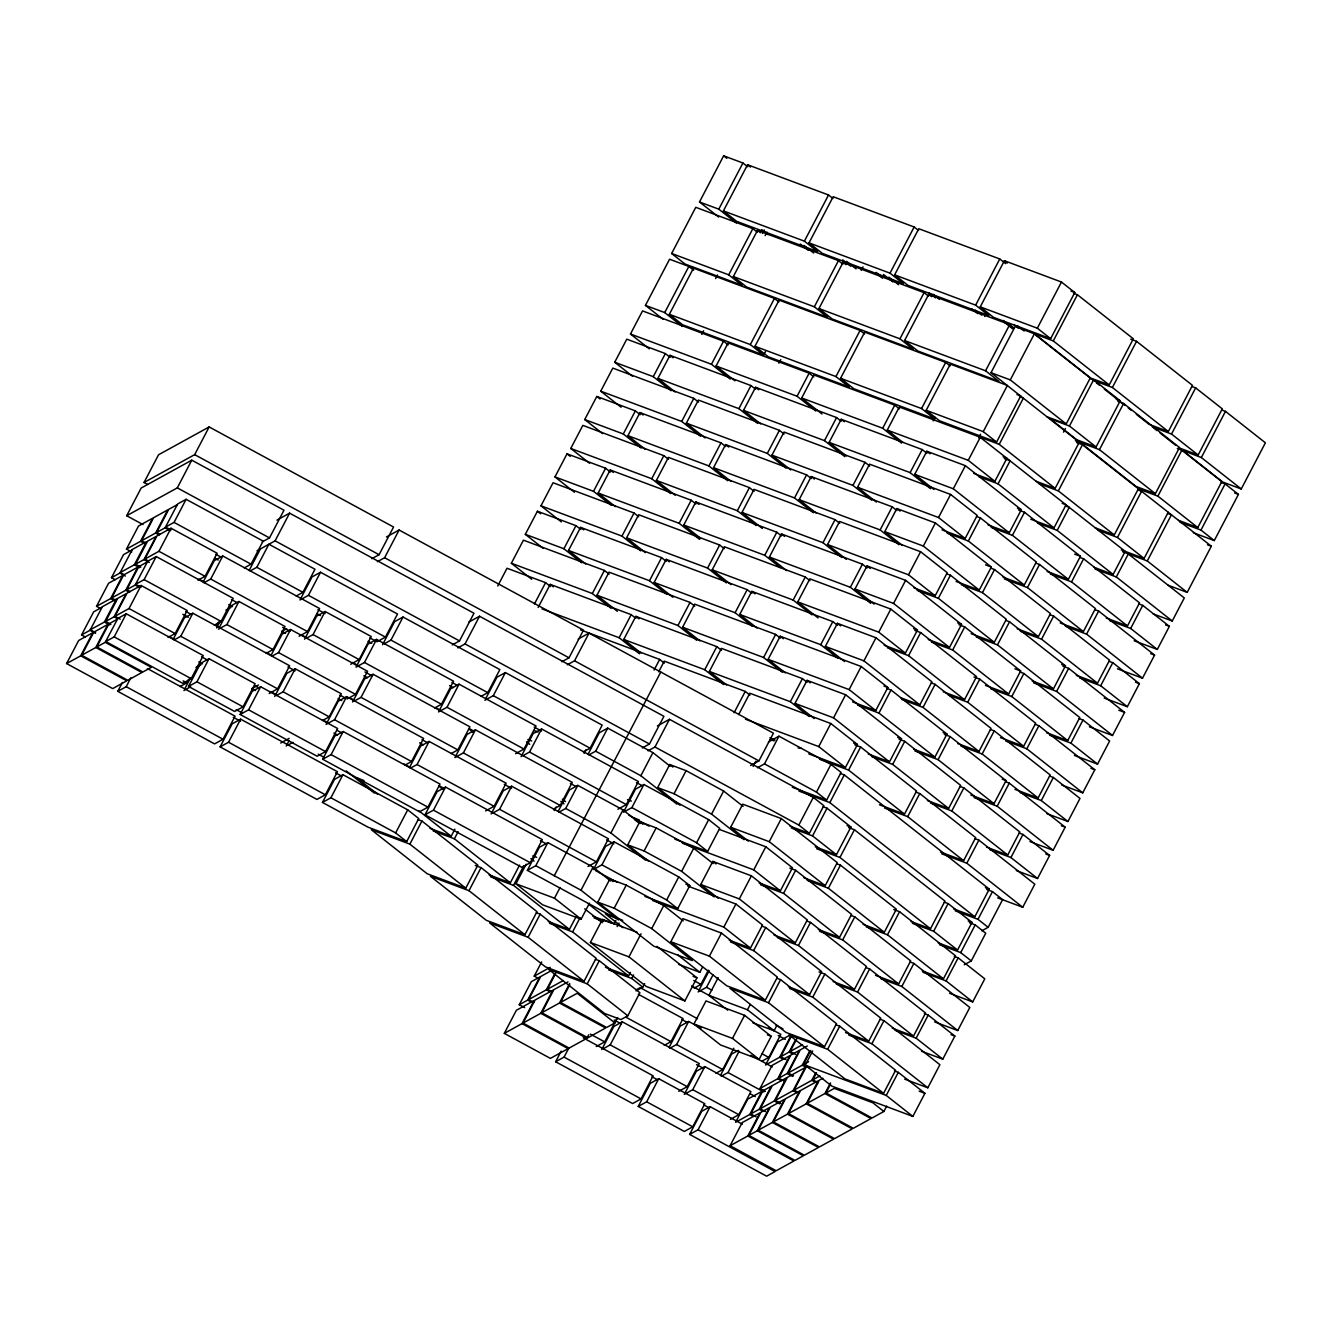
<?xml version="1.0" encoding="UTF-8"?>
<svg xmlns="http://www.w3.org/2000/svg" width="1332" height="1332" viewBox="0 0 1332 1332"><rect width="100%" height="100%" fill="white"/><g stroke="black" fill="none" stroke-linecap="round" stroke-linejoin="round"><path stroke-width="1.5" d="M142.94 524.558L126.673 515.734L141.159 488.028L191.775 460.173L283.982 510.223L269.497 537.912L262.271 541.891M147.702 484.465L144.039 482.484L158.525 454.795L209.157 426.939L393.556 527.022L379.087 554.711L371.844 558.691M66.6 663.569L78.671 640.492L92.757 632.733L80.686 655.827L66.6 663.569L112.704 688.594L126.79 680.835L80.686 655.827M85.215 636.929L81.568 634.948L93.64 611.871L102.064 607.226M96.52 606.326L108.591 583.233L122.694 575.491L110.623 598.567L96.52 606.326L100.067 608.241M115.151 579.686L111.488 577.705L123.56 554.612L132.001 549.966M126.457 549.084L138.528 525.99L152.614 518.248L140.543 541.325L126.457 549.084L131.768 551.964M81.568 634.948L90.01 630.302L102.364 606.709L116.467 598.95L104.396 622.044L90.31 629.786L95.621 632.683M111.488 577.705L119.93 573.06L132.301 549.467L146.387 541.708L134.332 564.801L120.23 572.544L123.776 574.475M81.702 655.261L93.773 632.184L107.859 624.425L95.804 647.502L81.702 655.261L127.805 680.286L141.891 672.527L95.804 647.502M111.638 598.018L123.693 574.925L137.795 567.182L125.724 590.259L111.638 598.018L115.185 599.933M141.558 540.759L153.63 517.682L167.715 509.923L155.661 533.016L141.558 540.759L145.105 542.69M105.611 621.478L117.682 598.384L126.107 593.739L114.053 616.833L105.611 621.478L110.922 624.358M135.531 564.219L147.602 541.142L156.044 536.496L143.973 559.59L135.531 564.219L140.859 567.116M126.673 515.734L177.306 487.878L191.775 460.173M144.039 482.484L194.672 454.645L209.157 426.939M96.803 646.952L105.245 642.307L151.349 667.332L142.907 671.977L96.803 646.952L108.874 623.875L117.316 619.23M130.286 591.624L126.74 589.71L138.811 566.616L147.236 561.971M160.206 534.382L156.66 532.45L168.731 509.373L177.173 504.728M120.246 619.18L114.918 616.3L126.99 593.223L141.075 585.464L187.179 610.489L175.108 633.566L168.065 637.445M148.401 560.972L144.855 559.057L156.91 535.963L171.012 528.221L217.116 553.23L205.045 576.323L198.002 580.203M105.245 642.307L117.832 618.448L126.257 613.802L203.247 655.577L191.192 678.671L182.75 683.316L105.761 641.524L114.202 636.879L126.257 613.802M126.74 589.71L135.181 585.064L147.752 561.188L156.194 556.543L233.183 598.334L221.112 621.411L214.369 625.141M156.66 532.45L165.101 527.822L177.689 503.946L186.114 499.3L263.103 541.092L251.049 564.169L244.289 567.882M114.918 616.3L129.004 608.541L141.075 585.464M141.059 587.196L135.681 584.282L144.122 579.636L156.194 556.543M144.855 559.057L158.941 551.298L171.012 528.221M170.979 529.953L165.618 527.022L174.059 522.394L186.114 499.3M147.419 668.581L235.081 716.166L223.027 739.243L214.585 743.889L117.765 691.341L122.411 682.467M117.765 691.341L126.207 686.696L130.852 677.822M173.26 639.177L184.399 617.865L192.84 613.22L289.66 665.767L277.589 688.844L269.147 693.489M203.197 581.918L214.335 560.622L222.777 555.977L319.58 608.508L307.509 631.601L299.084 636.246M174.026 640.009L180.769 636.296L192.84 613.22M203.946 582.767L210.706 579.054L222.777 555.977M180.07 686.563L186.813 682.85L188.678 679.303M216.75 625.607L218.598 622.044M184.832 688.711L190.409 678.071M216.617 627.921L220.329 620.812M188.511 686.446L200.583 663.353L209.024 658.707L255.128 683.732L243.057 706.826L234.615 711.455L188.511 686.446L196.953 681.801L209.024 658.707M219.38 627.422L230.519 606.11L238.944 601.465L285.048 626.49L272.977 649.566L266.233 653.279M249.3 570.163L260.439 548.867M218.448 629.187L226.89 624.558L238.944 601.465M250.066 571.012L256.81 567.299L268.881 544.222L314.985 569.247L302.913 592.324L296.17 596.037M257.026 550.799L275.108 540.842L289.593 513.153L473.992 613.236L459.507 640.925L452.281 644.904M220.113 746.886L232.184 723.809L240.626 719.163L337.429 771.711L325.358 794.788L316.933 799.433L220.113 746.886L228.555 742.24L240.626 719.163M240.143 714.468L252.214 691.375L260.656 686.746L337.645 728.521L325.574 751.598L317.133 756.243L240.143 714.468L248.585 709.823L260.656 686.746M271.012 655.444L282.151 634.132L290.592 629.487L367.565 671.278L355.511 694.355L347.069 699M271.761 656.293L278.521 652.58L290.592 629.487M320.512 572.244L312.071 576.889L300 599.966L308.441 595.321L320.512 572.244L397.502 614.019L385.431 637.112L376.989 641.758L369.83 637.862M274.692 696.47L286.763 673.393L295.188 668.747L341.292 693.772L329.22 716.849L322.477 720.562M304.612 639.227L316.683 616.133L325.125 611.505L371.228 636.513L359.157 659.606L350.716 664.252M276.373 695.537L283.133 691.824L295.188 668.747M306.31 638.294L313.053 634.581L325.125 611.505M286.247 746.037L289.027 740.709M377.372 561.704L384.615 557.725L399.101 530.019L583.499 630.103L569.014 657.808L561.788 661.788M346.62 696.653L338.178 701.281L326.107 724.375L334.548 719.73L346.62 696.653L423.609 738.428L411.538 761.521L404.778 765.234M376.54 639.393L368.098 644.039L356.044 667.132L364.469 662.487L376.54 639.393L453.529 681.185L441.458 704.262L434.715 707.975M322.677 759.257L334.732 736.163L343.173 731.518L439.993 784.065L427.922 807.159L419.48 811.787L322.677 759.257L331.102 754.611L343.173 731.518M352.597 701.997L364.668 678.92L373.11 674.275L469.913 726.822L457.842 749.899L451.098 753.612M382.534 644.755L394.588 621.678L403.03 617.032L499.85 669.58L487.778 692.657L481.018 696.37M354.279 701.082L361.039 697.369L373.11 674.275M384.215 643.822L390.959 640.109L403.03 617.032M322.461 802.43L334.532 779.353L342.957 774.708L407.709 809.839L418.731 818.531L406.676 841.624L368.098 827.205L322.461 802.43L330.902 797.785L342.957 774.708M457.808 647.918L465.035 643.939L479.52 616.233L663.919 716.316L649.45 744.005L642.324 747.935M497.735 585.997L507.026 568.248L545.587 582.65L550.449 586.496M602.58 433.599L584.731 419.547L596.803 396.47L635.364 410.872L640.242 414.702M632.55 376.307L614.718 362.254L626.773 339.177L665.351 353.579L670.212 357.409M671.644 253.496L728.721 274.825L742.024 285.314L684.948 263.986L671.644 253.496L695.77 207.326L752.846 228.654L757.292 232.151M574.425 492.241L554.961 476.906L567.016 453.829L605.594 468.231L610.456 472.077M543.173 548.384L525.324 534.332L537.395 511.255L575.957 525.657L580.835 529.487M649.267 348.817L630.469 334.016L642.54 310.922L723.526 341.192L728.221 344.888M663.003 319.214L645.437 305.378L669.58 259.224L774.475 298.418L778.904 301.914M718.664 217.066L699.5 201.964L723.642 155.811L742.923 163.004L747.702 166.783M561.338 521.878L540.975 505.827L553.046 482.75L634.032 513.003L638.727 516.716M589.56 463.27L570.762 448.468L582.833 425.391L663.819 455.644L668.514 459.34M621.095 407.226L600.732 391.175L612.803 368.098L693.789 398.351L698.484 402.064M531.718 579.287L511.355 563.253L523.426 540.176L604.412 570.429L609.107 574.125M409.557 767.382L420.696 746.07L429.137 741.425L506.127 783.216L494.055 806.293L485.614 810.938M410.323 768.231L417.066 764.518L429.137 741.425M459.057 684.182L450.632 688.827L438.561 711.904L447.003 707.275L459.057 684.182L536.047 725.973L523.992 749.05L515.551 753.696M682.284 326.423L664.718 312.587L688.86 266.417L693.639 270.196M736.346 223.01L718.78 209.174L742.923 163.004M406.676 841.624L395.637 832.933L407.709 809.839M765.5 351.515L763.652 355.061L682.667 324.808L669.347 314.319L693.489 268.148M723.409 210.906L804.395 241.159L817.715 251.648L736.729 221.395L723.409 210.906L747.552 164.735L828.537 194.988L832.966 198.485M534.448 603.962L545.587 582.65M641.142 448.018L623.293 433.966L635.364 410.872M671.112 390.726L653.279 376.673L665.351 353.579M611.355 505.377L593.523 491.325L605.594 468.231M581.734 562.803L563.902 548.751L575.957 525.657M425.008 814.801L437.079 791.707L445.521 787.062L542.324 839.61L530.269 862.703L521.828 867.332L425.008 814.801L433.449 810.156L445.521 787.062M485.797 698.517L496.936 677.222L505.377 672.577L602.181 725.124L590.126 748.201L583.366 751.914M421.928 821.045L477.855 865.101L465.784 888.178L409.873 844.138L421.928 821.045L418.082 819.613M538.145 607.475L550.216 584.382L631.202 614.651L635.897 618.348M645.154 449.267L627.921 435.681L639.993 412.604L720.978 442.857L725.69 446.57M675.141 391.974L657.908 378.388L669.979 355.311L750.965 385.564L755.66 389.277M615.384 506.626L598.151 493.056L610.206 469.963L691.208 500.233L695.903 503.929M585.747 564.052L568.514 550.466L580.586 527.389L661.571 557.642L666.283 561.355M475.441 729.819L467.016 734.465L454.945 757.542L463.386 752.913L475.441 729.819L572.26 782.367L560.189 805.444L553.446 809.157M484.865 700.299L493.306 695.654L505.377 672.577M715.617 278.555L717.515 274.925M728.721 274.825L752.846 228.654M701.764 334.415L703.646 330.786M733.349 276.556L814.335 306.81L827.638 317.299L746.653 287.046L733.349 276.556L757.475 230.386L838.461 260.656L842.906 264.152M762.404 233.5L764.268 229.953M429.986 828.354L451.198 836.28L454.911 829.17M765.101 235.631L766.966 232.084M519.597 865.084L510.322 882.833L454.395 838.794L458.108 831.684M670.545 493.539L651.748 478.737L663.819 455.644M700.515 436.247L681.718 421.445L693.789 398.351M730.252 379.071L711.455 364.269L723.526 341.192M640.759 550.899L621.961 536.097L634.032 513.003M611.138 608.324L592.34 593.523L604.412 570.429M734.881 380.802L716.083 366L728.154 342.907L809.14 373.176L813.835 376.873M645.387 552.63L626.589 537.828L638.661 514.735L719.646 545.004L724.342 548.701M675.174 495.271L656.376 480.452L668.448 457.375L749.433 487.629L754.128 491.342M705.144 437.978L686.346 423.16L698.418 400.083L779.403 430.336L784.098 434.049M617.332 611.288L596.969 595.238L609.04 572.161L690.026 602.414L694.721 606.127M491.142 813.952L503.213 790.858L511.655 786.213L608.474 838.76L596.403 861.837L587.961 866.483M521.078 756.693L533.15 733.616L541.591 728.97L638.394 781.518L626.323 804.595L617.882 809.24M567.315 664.785L574.542 660.805L589.027 633.1L773.426 733.183L758.94 760.888L750.565 765.5M492.84 813.019L499.583 809.307L511.655 786.213M522.76 755.777L529.52 752.047L541.591 728.97M763.652 355.061L750.332 344.572L774.475 298.418M804.395 241.159L828.537 194.988M481.052 867.615L536.979 911.671L524.908 934.748L468.981 890.692L481.052 867.615L475.274 865.45M754.961 346.303L835.947 376.573L849.267 387.063L768.281 356.793L754.961 346.303L779.103 300.133L860.089 330.403L864.518 333.899M809.024 242.89L890.009 273.16L903.329 283.633L822.343 253.38L809.024 242.89L833.166 196.72L914.152 226.989L918.581 230.486M639.493 653.762L619.13 637.728L631.202 614.651M727.705 480.752L708.907 465.95L720.978 442.857M757.692 423.459L738.894 408.658L750.965 385.564M699.5 539.343L679.137 523.31L691.208 500.233M666.733 594.305L649.5 580.735L661.571 557.642M640.992 653.03L623.759 639.46L635.83 616.366L716.816 646.636L721.511 650.332M730.769 481.252L713.536 467.682L725.607 444.588L806.593 474.858L811.288 478.554M760.755 423.959L743.522 410.389L755.594 387.296L836.579 417.565L841.275 421.262M700.998 538.611L683.766 525.041L695.82 501.964L776.806 532.217L781.518 535.914M672.926 597.269L654.129 582.467L666.2 559.373L747.185 589.643L751.897 593.339M778.887 363.22L780.785 359.607M814.335 306.81L838.461 260.656M575.94 916.982L569.43 929.403L513.503 885.364L523.726 865.833M589.477 903.196L581.118 919.18L542.557 904.778L515.934 883.799L526.14 864.268M554.212 810.572L556.06 807.025M584.132 753.329L585.997 749.766M818.964 308.541L899.949 338.811L913.253 349.3L832.267 319.031L818.964 308.541L843.089 262.371L924.075 292.64L928.521 296.137M527.355 870.345L535.797 865.7L581.002 890.226L618.664 919.896L527.355 870.345L539.427 847.252L547.868 842.623L593.056 867.149L610.555 880.968M558.208 811.321L569.347 790.009L577.788 785.364L622.993 809.906L640.259 823.492M588.145 754.078L599.283 732.767L607.725 728.121L652.913 752.647L670.179 766.25M535.797 865.7L547.868 842.623M558.974 812.17L565.717 808.457L577.788 785.364M588.894 754.911L595.654 751.198L607.725 728.121M861.205 270.346L863.019 266.883M815.867 411.055L797.069 396.253L809.14 373.176M654.079 670.079L659.656 659.423L580.586 629.886M726.373 582.883L707.575 568.081L719.646 545.004M756.16 525.524L737.362 510.722L749.433 487.629M786.13 468.231L767.332 453.429L779.403 430.336M696.753 640.309L677.955 625.507L690.026 602.414M762.354 528.488L741.991 512.454L754.062 489.36L835.047 519.63L839.743 523.326M822.06 414.019L801.697 397.985L813.769 374.908L894.754 405.161L899.45 408.857M658.707 671.794L664.268 661.155L745.254 691.408L749.966 695.104M731.002 584.615L712.204 569.813L724.275 546.736L805.261 576.989L809.956 580.685M790.758 469.963L771.961 455.161L784.032 432.067L865.017 462.337L869.713 466.033M699.816 640.809L682.583 627.239L694.655 604.145L775.64 634.415L780.336 638.111M554.279 875.723L660.772 672.044M540.176 914.185L596.103 958.224L584.032 981.318L528.105 937.262L540.176 914.185L536.313 912.736M581.118 919.18L554.495 898.201L560.056 887.562M835.947 376.573L860.089 330.403M890.009 273.16L914.152 226.989M840.575 378.305L921.561 408.558L934.881 419.047L853.895 388.778L840.575 378.305L864.718 332.134L945.703 362.387L950.132 365.884M894.638 274.875L975.623 305.145L988.943 315.634L907.958 285.364L894.638 274.875L918.78 228.721L999.766 258.974L1005.677 263.636M504.295 1033.366L516.366 1010.289L534.099 1000.532L522.027 1023.625L504.295 1033.366L550.399 1058.391L568.131 1048.634L522.027 1023.625M519.264 1004.744L531.335 981.667L539.776 977.022L527.705 1000.099L519.264 1004.744L524.642 1007.658M537.778 978.038L534.232 976.123L541.658 961.92M648.068 750.815L654.978 747.019L669.463 719.313L813.303 797.385L823.842 805.677L809.357 833.382L790.043 826.173M581.002 890.226L593.056 867.149M645.454 860.172L610.922 832.983L622.993 809.906M676.939 804.162L640.858 775.74L652.913 752.647M533.949 1002.48L528.638 999.599L540.709 976.506L551.331 970.662M614.002 841.757L605.561 846.403L593.489 869.496L601.931 864.851L614.002 841.757L678.737 876.906L689.776 885.597L677.705 908.674L644.921 896.419M643.922 784.515L635.481 789.16L623.426 812.237L631.868 807.608L643.922 784.515L708.674 819.646L719.696 828.337L707.625 851.431L674.858 839.177M723.542 684.531L704.745 669.713L716.816 646.636M813.319 512.737L794.521 497.935L806.593 474.858M844.871 456.676L824.508 440.642L836.579 417.565M780.419 567.632L764.751 555.294L776.806 532.217M752.347 626.29L735.114 612.72L747.185 589.643M523.043 1023.059L535.098 999.982L552.83 990.225L540.759 1013.319L523.043 1023.059L569.13 1048.084L586.863 1038.327L588.711 1034.781M630.419 972.41L628.554 975.973L572.627 931.917L580.053 917.715M726.606 685.014L709.373 671.445L721.445 648.368L802.43 678.621L807.125 682.317M786.613 570.596L769.38 557.026L781.434 533.949L862.42 564.202L867.132 567.915M816.383 513.236L799.15 499.667L811.221 476.573L892.207 506.843L896.902 510.539M846.369 455.944L829.137 442.374L841.208 419.297L922.194 449.55L926.889 453.246M756.976 628.021L739.743 614.452L751.814 591.358L832.8 621.628L837.512 625.324M528.638 999.599L546.353 989.842L554.711 973.858M550.915 991.208L547.369 989.293L555.727 973.309M597.802 902.13L614.169 908.241L651.714 928.604L692.307 960.572L653.729 946.17L597.802 902.13L609.873 879.037L626.24 885.147L663.769 905.527L683.266 920.878M648.518 861.238L627.738 844.871L639.81 821.794L656.16 827.905L693.706 848.284L713.186 863.619M680.036 805.244L657.658 787.628L669.73 764.551L686.097 770.662L723.626 791.025L743.123 806.376M541.774 1012.753L559.49 1003.013L605.594 1028.021L587.878 1037.778L541.774 1012.753L553.846 989.676L568.015 981.867M899.949 338.811L924.075 292.64M904.578 340.542L985.563 370.796L998.867 381.285L917.881 351.015L904.578 340.542L928.704 294.372L1009.689 324.625L1014.135 328.122M656.992 946.369L696.936 977.821L684.881 1000.915L646.303 986.496L590.392 942.457L602.447 919.363L637.162 932.333M559.49 1003.013L569.696 983.482M617.665 1017.598L614.885 1022.926L606.609 1027.472L560.506 1002.447L569.78 984.698M614.169 908.241L626.24 885.147M627.738 844.871L644.105 850.982L656.16 827.905M657.658 787.628L674.025 793.739L686.097 770.662M615.817 920.512L613.969 924.058L588.394 903.928M599.3 960.738L639.893 992.706L627.822 1015.8L587.229 983.832L599.3 960.738L595.437 959.306M617.149 926.572L619.014 923.026M901.481 443.057L882.683 428.255L894.754 405.161M734.115 712.72L745.254 691.408M811.987 614.885L793.189 600.066L805.261 576.989M841.774 557.509L822.976 542.707L835.047 519.63M871.744 500.216L852.946 485.414L865.017 462.337M782.367 672.294L763.569 657.492L775.64 634.415M583.299 1037.911L653.13 1075.806L641.058 1098.9L632.617 1103.545L555.627 1061.754L561.205 1051.098M738.694 714.551L749.833 693.239L830.818 723.509L857.442 744.488L845.387 767.565L808.74 753.879M846.336 559.357L827.538 544.555L839.61 521.461L920.595 551.731L947.235 572.693L935.164 595.787L913.952 587.862M876.323 502.064L857.525 487.262L869.596 464.169L950.582 494.438L977.205 515.401L965.134 538.494L942.007 529.853M902.913 442.424L887.262 430.086L899.316 407.009L999.216 444.339L1055.144 488.378L1079.286 442.224L991.008 372.694L1015.151 326.54L1053.279 340.925L1109.206 384.965L1133.349 338.794L1077.422 294.755L1073.559 293.306M818.131 617.948L797.768 601.914L809.823 578.837L890.808 609.09L917.448 630.069L905.377 653.146L884.165 645.221M785.364 672.91L768.131 659.34L780.202 636.246L861.188 666.516L887.828 687.478L875.757 710.572L852.613 701.931M555.627 1061.754L564.069 1057.109L568.714 1048.234M684.881 1000.915L628.954 956.859L641.025 933.782M921.561 408.558L945.703 362.387M975.623 305.145L999.766 258.974M651.714 928.604L663.769 905.527M677.705 908.674L666.666 899.982L678.737 876.906M714.118 896.936L681.634 871.361L693.706 848.284M707.625 851.431L696.603 842.74L708.674 819.646M744.039 839.693L711.571 814.118L723.626 791.025M996.586 442.091L939.51 420.779L926.19 410.289L950.315 364.119L1007.392 385.447L983.266 431.618L996.586 442.091L1020.712 395.937L1016.915 394.505M980.252 306.876L1004.395 260.706L1061.471 282.034L1074.774 292.524L1050.648 338.678L993.572 317.366L980.252 306.876L1037.328 328.205L1050.648 338.678M644.638 983.615L642.79 987.178L631.751 978.487L633.616 974.941M596.253 1046.536L604.695 1041.89L616.766 1018.797M984.614 316.467L986.413 313.003M601.781 1049.533L613.852 1026.439L622.294 1021.811L699.283 1063.585L687.212 1086.679L678.771 1091.308M933.149 420.862L935.031 417.249M753.129 766.433L755.843 761.238M603.479 1048.6L610.222 1044.887L622.294 1021.811M809.157 716.516L790.359 701.714L802.43 678.621M870.728 603.329L850.365 587.295L862.42 564.202M898.933 544.738L880.136 529.92L892.207 506.843M930.485 488.678L910.122 472.627L922.194 449.55M837.961 658.274L820.728 644.705L832.8 621.628M902.347 545.504L884.764 531.651L896.836 508.574L935.397 522.977L991.324 567.032L979.253 590.109L956.126 581.468M814.168 718.531L794.988 703.429L807.059 680.352L845.62 694.755L901.548 738.81L889.476 761.887L868.264 753.962M874.158 604.112L854.994 589.01L867.049 565.933L905.627 580.352L961.538 624.392L949.483 647.469L928.271 639.543M933.915 489.46L914.751 474.358L926.822 451.282L965.384 465.684L1021.311 509.74L1009.24 532.817L988.028 524.891M670.828 941.757L682.9 918.664L721.461 933.083L777.389 977.122L765.317 1000.215L726.756 985.797L670.828 941.757L709.39 956.16L765.317 1000.215M718.331 898.351L700.765 884.498L712.82 861.421L751.398 875.823L807.309 919.879L795.254 942.956L774.042 935.031M748.268 841.108L730.685 827.255L742.757 804.178L781.318 818.581L837.245 862.637L825.174 885.713L803.962 877.788M844.538 661.538L825.357 646.436L837.428 623.359L875.99 637.762L931.917 681.817L919.846 704.894L900.565 697.685M757.442 767.765L764.485 763.885L778.954 736.196L830.935 764.402L841.091 772.394L826.623 800.099L792.324 787.295M985.563 370.796L1009.689 324.625M978.654 437.862L980.552 434.249M678.621 964.368L699.833 972.293L702.63 966.965M735.897 904.028L762.52 925.007L750.449 948.101L723.825 927.122L735.897 904.028L687.695 886.03M765.817 846.786L792.457 867.765L780.385 890.842L753.762 869.879L765.817 846.786L719.546 829.503M845.387 767.565L818.747 746.586L830.818 723.509M889.476 761.887L833.549 717.848L845.62 694.755M949.483 647.469L893.556 603.429L905.627 580.352M935.164 595.787L908.524 574.808L920.595 551.731M979.253 590.109L923.342 546.07L935.397 522.977M965.134 538.494L938.511 517.515L950.582 494.438M1009.24 532.817L953.312 488.777L965.384 465.684M1003.079 456.793L1006.942 458.241L994.871 481.318L968.247 460.339L980.302 437.262M1066.216 423.959L1010.289 379.903L1034.431 333.733L1090.359 377.788L1066.216 423.959L1046.935 416.75M1037.328 328.205L1061.471 282.034M709.39 956.16L721.461 933.083M795.254 942.956L739.327 898.917L751.398 875.823M825.174 885.713L769.247 841.674L781.318 818.581M905.377 653.146L878.754 632.167L890.808 609.09M875.757 710.572L849.117 689.593L861.188 666.516M919.846 704.894L863.935 660.855L875.99 637.762M664.235 1045.37L670.978 1041.657L683.05 1018.564L638.294 994.271M694.155 988.111L700.915 984.398L708.341 970.196M638.228 1106.426L650.299 1083.349L658.724 1078.704L704.828 1103.728L692.757 1126.805L684.332 1131.451L638.228 1106.426L646.669 1101.797L658.724 1078.704M669.08 1047.402L680.219 1026.106L688.661 1021.461L701.065 1028.187M699 990.159L709.223 970.628M669.846 1048.251L676.589 1044.538L688.661 1021.461M698.085 991.94L706.526 987.295L713.02 974.858M693.939 1023.992L705.993 1000.915L744.571 1015.317L771.195 1036.296L759.123 1059.373L720.562 1044.971L693.939 1023.992L732.5 1038.411L759.123 1059.373M727.688 1010.172L708.89 995.37L718.181 977.621M809.357 833.382L798.817 825.074L813.303 797.385M826.623 800.099L816.466 792.107L830.935 764.402M999.216 444.339L1023.359 398.168L1019.496 396.72M1053.279 340.925L1077.422 294.755M844.288 774.924L989.276 889.11L974.791 916.799L829.819 802.613L844.288 774.924L840.442 773.476M827.039 808.208L850.915 827.022L836.446 854.711L812.553 835.897L827.039 808.208L823.176 806.759M765.717 927.522L821.644 971.577L809.573 994.654L753.646 950.615L765.717 927.522L761.871 926.09M795.654 870.279L851.581 914.335L839.51 937.412L783.582 893.356L795.654 870.279L789.859 868.114M1062.203 503.363L1066.066 504.795L1053.995 527.888L998.068 483.832L1010.139 460.755L1004.345 458.591M860.639 747.002L916.566 791.042L904.495 814.135L848.584 770.079L860.639 747.002L854.861 744.838M950.432 575.224L1006.343 619.263L994.288 642.34L938.361 598.301L950.432 575.224L946.569 573.776M980.402 517.932L1036.329 561.971L1024.258 585.048L968.331 541.008L980.402 517.932L976.539 516.483M920.645 632.583L976.572 676.623L964.501 699.716L908.574 655.66L920.645 632.583L914.851 630.419M891.025 690.009L946.952 734.049L934.881 757.125L878.953 713.086L891.025 690.009L887.162 688.561M704.811 1066.599L696.37 1071.228L684.315 1094.321L692.74 1089.676L704.811 1066.599L750.915 1091.607L738.844 1114.701L730.402 1119.33M732.5 1038.411L744.571 1015.317M776.872 1025.424L774.092 1030.752L747.468 1009.773L750.249 1004.461M715.933 1073.276L722.693 1069.563L733.832 1048.251M689.626 1134.414L698.068 1129.769L775.058 1171.561L766.616 1176.189L689.626 1134.414L701.698 1111.338L710.139 1106.692L742.374 1124.175M720.495 1075.39L731.634 1054.078L738.378 1050.365M854.428 829.753L944.971 901.081L930.485 928.77L839.943 857.458L854.428 829.753L848.601 827.588M698.068 1129.769L710.139 1106.692M721.245 1076.239L728.005 1072.526L739.143 1051.214M1063.502 432.167L1065.384 428.538M904.744 741.325L960.672 785.38L948.6 808.457L892.673 764.402L904.744 741.325L898.967 739.16M994.521 569.547L1050.448 613.586L1038.377 636.679L982.45 592.623L994.521 569.547L990.675 568.098M1024.508 512.254L1080.418 556.293L1068.364 579.387L1012.437 535.331L1024.508 512.254L1018.714 510.089M1093.589 379.836L1120.212 400.815L1096.069 446.986L1069.446 426.007L1093.589 379.836L1089.726 378.405M964.734 626.906L1020.662 670.962L1008.607 694.039L952.68 649.999L964.734 626.906L958.957 624.741M780.585 979.636L836.513 1023.692L824.441 1046.769L768.514 1002.73L780.585 979.636L776.722 978.204M810.505 922.393L866.433 966.449L854.361 989.526L798.451 945.487L810.505 922.393L806.659 920.961M840.442 865.151L896.369 909.19L884.298 932.283L828.371 888.228L840.442 865.151L836.579 863.702M935.114 684.332L991.041 728.371L978.97 751.464L923.043 707.409L935.114 684.332L931.268 682.883M1138.394 488.777L1114.268 534.948L1058.341 490.892L1082.483 444.738L1076.689 442.574M1136.546 341.325L1192.473 385.364L1168.331 431.535L1112.403 387.479L1136.546 341.325L1130.751 339.161M762.021 1061.154L768.78 1057.442L780.835 1034.365L768.431 1027.621M730.102 1145.72L742.174 1122.626L759.889 1112.886L747.835 1135.963L730.102 1145.72L776.206 1170.745L793.922 1160.988L747.835 1135.963M760.039 1088.46L772.11 1065.384L789.826 1055.643L777.755 1078.72L760.039 1088.46L765.351 1091.358M749.733 1114.518L761.787 1091.424L747.702 1099.183L735.63 1122.26L749.733 1114.518L753.279 1116.432M789.959 1035.147L777.622 1041.94L765.567 1065.017L779.653 1057.258L790.792 1035.963M750.782 1113.935L762.853 1090.841L771.295 1086.213L759.223 1109.29L750.782 1113.935L756.11 1116.815M786.03 1059.573L780.718 1056.692L791.857 1035.38M824.841 974.092L880.768 1018.131L868.697 1041.224L812.77 997.168L824.841 974.092L819.063 971.927M854.778 916.849L910.688 960.888L898.634 983.982L842.706 939.926L854.778 916.849L850.915 915.4M1009.539 621.778L1065.467 665.833L1053.412 688.91L997.485 644.871L1009.539 621.778L1005.693 620.346M979.936 437.129L1125.19 551.365L1113.119 574.458L1057.192 530.402L1069.263 507.325L1065.4 505.877M1123.592 403.479L1179.519 447.519L1155.377 493.689L1099.466 449.65L1123.592 403.479L1117.814 401.315M919.763 793.556L975.69 837.612L963.619 860.688L907.691 816.649L919.763 793.556L915.917 792.124M979.769 679.154L1035.697 723.193L1023.625 746.27L967.698 702.23L979.769 679.154L973.975 676.989M1039.526 564.485L1095.453 608.541L1083.382 631.618L1027.455 587.578L1039.526 564.485L1035.663 563.053M950.132 736.563L1006.06 780.619L994.005 803.696L938.078 759.656L950.132 736.563L944.355 734.398M780.718 1056.692L789.143 1052.047L795.654 1039.609M760.239 1108.74L772.294 1085.647L786.396 1077.904L774.325 1100.981L760.239 1108.74L765.55 1111.621M795.487 1054.378L790.159 1051.481L796.653 1039.06M748.85 1135.397L760.922 1112.303L769.363 1107.658L757.292 1130.751L748.85 1135.397L794.954 1160.405L803.396 1155.776L757.292 1130.751M778.77 1078.137L790.842 1055.061L799.283 1050.415L787.212 1073.509L778.77 1078.137L784.098 1081.035M758.258 1130.202L770.329 1107.125L784.431 1099.366L772.36 1122.46L758.258 1130.202L804.362 1155.227L818.464 1147.468L772.36 1122.46M793.506 1075.84L788.194 1072.959L800.266 1049.882L807.309 1046.003M775.341 1100.415L787.412 1077.338L805.127 1067.598L793.056 1090.675L775.341 1100.415L780.652 1103.312M788.194 1072.959L802.28 1065.2L809.706 1050.998M773.376 1121.894L785.43 1098.817L799.533 1091.058L787.462 1114.151L773.376 1121.894L819.463 1146.919L833.566 1139.16L787.462 1114.151M808.624 1067.531L803.296 1064.651L810.722 1050.448M894.438 1070.911L898.301 1072.343L924.924 1093.322L912.853 1116.416L831.867 1086.146L805.244 1065.167L812.67 1050.965M799.383 1093.006L794.072 1090.109L806.143 1067.032M788.461 1113.602L800.532 1090.525L818.248 1080.768L806.193 1103.845L788.461 1113.602L834.565 1138.627L852.28 1128.87L806.193 1103.845M963.868 787.895L1019.796 831.934L1007.725 855.027L951.797 810.972L963.868 787.895L960.006 786.446M1023.858 673.476L1079.786 717.515L1067.715 740.609L1011.787 696.553L1023.858 673.476L1020.012 672.027M1053.645 616.1L1109.573 660.156L1097.501 683.233L1041.574 639.193L1053.645 616.1L1049.783 614.668M1083.615 558.807L1139.543 602.863L1127.471 625.94L1071.561 581.901L1083.615 558.807L1079.769 557.375M839.709 1026.206L895.637 1070.262L883.566 1093.339L827.638 1049.283L839.709 1026.206L835.847 1024.774M869.629 968.963L925.557 1013.003L913.486 1036.096L857.558 992.04L869.629 968.963L865.783 967.515M899.566 911.704L955.494 955.76L943.422 978.837L887.495 934.798L899.566 911.704L893.772 909.556M994.238 730.885L1050.165 774.941L1038.094 798.018L982.167 753.979L994.238 730.885L990.375 729.453M794.072 1090.109L811.787 1080.369L815.5 1073.259M818.131 1082.7L812.803 1079.819L816.516 1072.71M807.209 1103.279L824.924 1093.539L871.028 1118.547L853.312 1128.304L807.209 1103.279L819.28 1080.202L822.826 1078.254M824.924 1093.539L830.502 1082.883M886.679 1106.143L883.899 1111.471L872.044 1117.998L825.94 1092.973L830.585 1084.098M1168.231 512.271L1144.088 558.441L1117.465 537.462L1141.591 491.292L1137.744 489.86M1195.653 387.878L1222.293 408.857L1198.151 455.028L1171.527 434.049L1195.653 387.878L1191.807 386.447M1182 449.966L1221.91 481.401L1197.784 527.572L1157.874 496.137L1182 449.966L1178.154 448.518M883.965 1020.662L939.893 1064.701L927.821 1087.794L871.894 1043.739L883.965 1020.662L880.102 1019.213M913.885 963.402L969.813 1007.458L957.741 1030.535L901.831 986.496L913.885 963.402L910.039 961.97M978.887 840.126L1034.814 884.182L1022.743 907.259L966.816 863.203L978.887 840.126L975.024 838.694M1068.664 668.348L1124.591 712.387L1112.52 735.48L1056.592 691.425L1068.664 668.348L1062.886 666.183M1098.65 611.055L1154.578 655.094L1142.506 678.188L1086.579 634.132L1098.65 611.055L1094.787 609.606M1128.004 553.746L1184.298 597.935L1172.243 621.012L1116.316 576.972L1128.37 553.879M1038.893 725.707L1094.804 769.763L1082.749 792.84L1026.822 748.8L1038.893 725.707L1035.031 724.275M1009.256 783.133L1065.184 827.172L1053.112 850.266L997.185 806.21L1009.256 783.133L1005.41 781.684M948.118 903.579L972.01 922.393L957.542 950.082L933.649 931.268L948.118 903.579L944.271 902.13M1082.483 444.738L1211.337 546.22L1187.195 592.39L1147.285 560.955L1171.427 514.785L1167.565 513.353M1225.49 411.372L1265.4 442.807L1241.257 488.977L1201.347 457.542L1225.49 411.372L1221.627 409.94M992.473 891.624L1002.63 899.616L988.144 927.322L977.988 919.33L992.473 891.624L986.762 889.493M912.853 1116.416L886.23 1095.437L898.301 1072.343M928.221 1015.101L954.861 1036.08L942.79 1059.156L916.15 1038.194L928.221 1015.101L924.358 1013.669M958.158 957.858L984.781 978.837L972.71 1001.914L946.086 980.935L958.158 957.858L954.295 956.409M975.207 924.908L985.747 933.216L971.278 960.905L960.722 952.613L975.207 924.908L969.413 922.743M1022.993 834.448L1049.616 855.427L1037.545 878.504L1010.921 857.542L1022.993 834.448L1019.13 833.016M1112.769 662.67L1139.393 683.649L1127.338 706.726L1100.698 685.764L1112.769 662.67L1108.907 661.238M1142.739 605.377L1169.379 626.356L1157.308 649.433L1130.668 628.471L1142.739 605.377L1138.893 603.945M1082.983 720.029L1109.623 741.008L1097.551 764.102L1070.911 743.123L1082.983 720.029L1079.12 718.597M1053.362 777.455L1079.986 798.434L1067.931 821.511L1041.291 800.549L1053.362 777.455L1049.499 776.023M1225.107 483.916L1238.427 494.405L1214.284 540.576L1200.981 530.086L1225.107 483.916L1221.311 482.5M276.939 520.113L289.593 513.153M225.907 610.156L230.969 607.375M386.43 536.979L399.101 530.019M195.971 667.415L201.032 664.618M281.651 631.468L286.73 628.687M183.899 690.492L190.659 686.779M251.731 688.711L258.475 684.998M468.681 622.194L479.52 616.233M280.719 743.04L289.161 738.394M287.945 745.104L293.007 742.324M578.171 639.077L589.027 633.1M657.375 725.957L669.463 719.313M768.414 741.991L778.954 736.196M534.232 976.123L550.183 967.348M547.369 989.293L563.319 980.519M560.506 1002.447L577.222 993.256L614.885 1022.926M636.779 989.493L640.159 987.645L697.452 1018.73M636.013 990.891L642.79 987.178M627.822 1015.8L620.945 1019.579L604.595 1013.469L548.667 969.413L587.229 983.832M981.801 930.818L988.144 927.322M790.159 1051.481L802.497 1044.704M964.251 964.768L971.278 960.905M803.296 1064.651L808.574 1061.737M812.803 1079.819L819.896 1075.906M825.94 1092.973L834.298 1088.377L872.86 1102.796L883.899 1111.471M1070.978 291.092L1074.774 292.524M699.5 201.964L718.78 209.174M1109.206 384.965L1089.926 377.772L1035.597 334.981M1093.122 380.286L1112.403 387.479M1116.349 399.367L1120.212 400.815M1168.331 431.535L1149.05 424.325L1136.263 414.252M1152.247 426.839L1171.527 434.049M991.008 372.694L1010.289 379.903M1178.87 447.818L1198.151 455.028M1177.305 448.418L1201.347 457.542M1241.257 488.977L1221.977 481.768L1182.067 450.333M1069.446 426.007L1050.165 418.797L1076.789 439.776L1096.069 446.986M1234.614 492.99L1238.427 494.405M1075.423 440.775L1079.286 442.224M1099.466 449.65L1080.169 442.44L1136.096 486.48L1155.377 493.689M1138.594 488.927L1157.874 496.137M645.437 305.378L664.718 312.587M669.347 314.319L750.332 344.572M926.19 410.289L983.266 431.618M1178.504 520.362L1197.784 527.572M1180.052 522.261L1200.981 530.086M1193.355 532.75L1214.284 540.576M1207.475 544.788L1211.337 546.22M1035.863 481.185L1055.144 488.378M1039.06 483.699L1058.341 490.892M630.469 334.016L711.455 364.269M716.083 366L797.069 396.253M801.697 397.985L882.683 428.255M887.262 430.086L968.247 460.339M973.659 473.393L994.871 481.318M978.787 476.64L998.068 483.832M1094.987 527.738L1114.268 534.948M1098.184 530.253L1117.465 537.462M1017.448 508.291L1021.311 509.74M1121.328 549.933L1144.088 558.441M1122.593 551.714L1147.285 560.955M614.718 362.254L653.279 376.673M657.908 378.388L738.894 408.658M743.522 410.389L824.508 440.642M829.137 442.374L910.122 472.627M914.751 474.358L953.312 488.777M1030.851 519.247L1053.995 527.888M1037.911 523.193L1057.192 530.402M1167.914 585.181L1187.195 592.39M1074.641 554.145L1080.418 556.293M991.224 527.405L1012.437 535.331M1093.838 567.249L1113.119 574.458M1095.104 569.047L1116.316 576.972M600.732 391.175L681.718 421.445M686.346 423.16L767.332 453.429M771.961 455.161L852.946 485.414M857.525 487.262L938.511 517.515M947.119 533.083L968.331 541.008M1047.152 571.461L1068.364 579.387M1050.349 573.975L1071.561 581.901M1152.946 613.802L1172.243 621.012M1165.517 624.908L1169.379 626.356M985.547 564.868L991.324 567.032M584.731 419.547L623.293 433.966M627.921 435.681L708.907 465.95M713.536 467.682L794.521 497.935M799.15 499.667L880.136 529.92M884.764 531.651L923.342 546.07M1003.046 577.139L1024.258 585.048M1004.311 578.92L1027.455 587.578M1106.276 618.015L1127.471 625.94M1109.456 620.545L1130.668 628.471M1134.165 640.792L1157.308 649.433M1150.715 653.662L1154.578 655.094M961.238 584.698L982.45 592.623M1060.239 622.976L1083.382 631.618M1065.367 626.207L1086.579 634.132M570.762 448.468L651.748 478.737M656.376 480.452L737.362 510.722M741.991 512.454L822.976 542.707M827.538 544.555L908.524 574.808M917.149 590.376L938.361 598.301M1017.165 628.754L1038.377 636.679M1020.362 631.268L1041.574 639.193M1117.431 668.814L1142.506 678.188M1135.547 682.2L1139.393 683.649M957.691 622.943L961.538 624.392M1061.621 664.385L1065.467 665.833M554.961 476.906L593.523 491.325M598.151 493.056L679.137 523.31M683.766 525.041L764.751 555.294M769.38 557.026L850.365 587.295M854.994 589.01L893.556 603.429M971.145 633.699L994.288 642.34M976.273 636.946L997.485 644.871M1076.289 675.307L1097.501 683.233M1079.486 677.838L1100.698 685.764M1104.195 698.085L1127.338 706.726M913.586 628.621L917.448 630.069M1014.884 668.797L1020.662 670.962M1118.813 710.239L1124.591 712.387M931.468 642.074L952.68 649.999M1032.2 680.985L1053.412 688.91M1033.466 682.783L1056.592 691.425M540.975 505.827L621.961 536.097M626.589 537.828L707.575 568.081M712.204 569.813L793.189 600.066M797.768 601.914L878.754 632.167M887.362 647.735L908.574 655.66M985.464 685.397L1008.607 694.039M990.592 688.627L1011.787 696.553M1089.393 726.822L1112.52 735.48M525.324 534.332L563.902 548.751M568.514 550.466L649.5 580.735M654.129 582.467L735.114 612.72M739.743 614.452L820.728 644.705M825.357 646.436L863.935 660.855M943.289 691.791L964.501 699.716M948.417 695.021L967.698 702.23M1046.502 732.683L1067.715 740.609M1049.699 735.197L1070.911 743.123M1074.408 755.444L1097.551 764.102M883.965 686.047L887.828 687.478M1090.958 768.314L1094.804 769.763M901.847 699.483L923.043 707.409M1000.482 737.628L1023.625 746.27M1005.61 740.875L1026.822 748.8M511.355 563.253L592.34 593.523M596.969 595.238L677.955 625.507M682.583 627.239L763.569 657.492M768.131 659.34L849.117 689.593M943.089 732.617L946.952 734.049M857.741 705.161L878.953 713.086M957.758 743.539L978.97 751.464M960.955 746.053L982.167 753.979M1061.537 784.914L1082.749 792.84M897.685 737.362L901.548 738.81M1002.213 779.17L1006.06 780.619M542.007 608.907L619.13 637.728M623.759 639.46L704.745 669.713M709.373 671.445L790.359 701.714M794.988 703.429L833.549 717.848M913.669 749.2L934.881 757.125M914.934 750.998L938.078 759.656M1014.951 789.377L1038.094 798.018M1020.079 792.623L1041.291 800.549M1046.719 813.586L1067.931 821.511M853.596 743.04L857.442 744.488M1061.338 825.74L1065.184 827.172M871.461 756.476L892.673 764.402M970.862 795.054L994.005 803.696M974.058 797.568L997.185 806.21M745.47 719.213L818.747 746.586M770.179 739.46L774.042 740.908M819.646 759.273L848.584 770.079M927.388 800.532L948.6 808.457M930.585 803.046L951.797 810.972M1029.986 841.608L1053.112 850.266M1045.753 853.995L1049.616 855.427M879.436 804.761L904.495 814.135M884.565 808.008L907.691 816.649M986.513 847.102L1007.725 855.027M989.709 849.616L1010.921 857.542M1016.333 870.579L1037.545 878.504M798.967 791.091L829.819 802.613M940.492 852.047L963.619 860.688M941.757 853.845L966.816 863.203M847.069 825.574L850.915 827.022M985.414 887.661L989.276 889.11M997.685 897.885L1022.743 907.259M534.165 730.552L538.028 732.001M791.341 827.971L812.553 835.897M815.234 846.786L836.446 854.711M527.855 739.526L531.701 740.958M816.649 848.75L839.943 857.458M953.579 908.874L974.791 916.799M955.127 910.788L977.988 919.33M730.685 827.255L769.247 841.674M968.164 920.945L972.01 922.393M627.489 799.65L631.335 801.081M807.159 880.302L828.371 888.228M633.449 817.781L639.277 819.963M911.088 921.528L930.485 928.77M912.437 923.342L933.649 931.268M682.417 843.223L753.762 869.879M938.244 942.889L957.542 950.082M939.476 944.671L960.722 952.613M759.173 882.916L780.385 890.842M760.439 884.714L783.582 893.356M863.086 924.358L884.298 932.283M866.283 926.872L887.495 934.798M700.765 884.498L739.327 898.917M818.298 929.486L839.51 937.412M819.563 931.284L842.706 939.926M922.21 970.911L943.422 978.837M922.943 972.293L946.086 980.935M685.913 884.148L689.776 885.597M949.566 993.272L972.71 1001.914M363.969 780.535L356.71 777.821L377.472 794.188M777.239 937.562L798.451 945.487M875.49 975.324L898.634 983.982M880.618 978.57L901.831 986.496M532.817 855.893L536.679 857.342M652.48 900.465L723.825 927.122M729.253 940.176L750.449 948.101M433.183 830.868L454.395 838.794M730.519 941.974L753.646 950.615M833.166 981.601L854.361 989.526M836.346 984.115L857.558 992.04M934.614 1021.894L957.741 1030.535M950.998 1034.631L954.861 1036.08M622.71 920.312L605.344 913.835L622.926 927.671M409.873 844.138L371.295 829.719L427.222 873.775L465.784 888.178M515.934 883.799L554.495 898.201M489.11 874.908L510.322 882.833M788.361 986.729L809.573 994.654M490.376 876.706L513.503 885.364M789.643 988.527L812.77 997.168M592.757 916.133L612.037 923.342M892.274 1028.171L913.486 1036.096M594.022 917.931L603.662 921.544M894.938 1030.269L916.15 1038.194M921.577 1051.231L942.79 1059.156M468.981 890.692L430.419 876.289L486.347 920.329L524.908 934.748M768.514 1002.73L729.953 988.311L785.88 1032.367L824.441 1046.769M548.218 921.478L569.43 929.403M845.554 1032.583L868.697 1041.224M693.09 976.389L696.936 977.821M549.5 923.276L572.627 931.917M848.75 1035.097L871.894 1043.739M590.392 942.457L628.954 956.859M708.89 995.37L747.468 1009.773M528.105 937.262L489.543 922.86L545.471 966.899L584.032 981.318M827.638 1049.283L789.077 1034.881L845.004 1078.92L883.566 1093.339M605.411 967.315L628.554 975.973M904.678 1079.136L927.821 1087.794M752.88 1022.826L774.092 1030.752M608.607 969.846L631.751 978.487M919.147 1091.158L924.924 1093.322M767.332 1034.847L771.195 1036.296M805.244 1065.167L886.23 1095.437M194.672 454.645L379.087 554.711M384.615 557.725L569.014 657.808M574.542 660.805L758.94 760.888M764.485 763.885L816.466 792.107M177.306 487.878L269.497 537.912M275.108 540.842L459.507 640.925M465.035 643.939L649.45 744.005M654.978 747.019L798.817 825.074M174.059 522.394L251.049 564.169M256.81 567.299L302.913 592.324M308.441 595.321L385.431 637.112M390.959 640.109L487.778 692.657M493.306 695.654L590.126 748.201M595.654 751.198L640.858 775.74M674.025 793.739L711.571 814.118M215.751 554.245L221.112 557.159M317.915 609.69L325.075 613.569M451.931 682.434L457.425 685.397M534.182 727.072L541.491 731.035M636.513 782.6L641.991 785.58M165.101 527.822L170.429 530.702M214.569 558.041L218.232 560.023M316.916 613.586L320.562 615.567M368.065 641.341L371.711 643.339M449.583 685.597L453.18 687.545M155.661 533.016L159.207 534.931M210.706 579.054L307.509 631.601M313.053 634.581L359.157 659.606M364.469 662.487L441.458 704.262M447.003 707.275L523.992 749.05M529.52 752.047L626.323 804.595M631.868 807.608L696.603 842.74M140.543 541.325L144.089 543.256M158.941 551.298L205.045 576.323M198.851 579.154L204.329 582.117M301.199 634.698L306.676 637.662M352.347 662.454L357.825 665.417M435.714 707.692L441.108 710.622M231.485 599.567L236.963 602.53M282.634 627.322L289.943 631.285M364.985 671.977L372.144 675.873M468.997 728.438L474.358 731.351M570.396 783.466L575.874 786.446M628.904 815.217L648.984 826.123M281.835 631.301L285.481 633.283M363.803 675.79L367.416 677.738M228.771 604.611L232.434 606.593M143.973 559.59L149.301 562.47M134.332 564.801L139.644 567.682M144.122 579.636L221.112 621.411M226.89 624.558L272.977 649.566M278.521 652.58L355.511 694.355M361.039 697.369L457.842 749.899M463.386 752.913L560.189 805.444M565.717 808.457L610.922 832.983M644.105 850.982L681.634 871.361M119.93 573.06L125.408 576.04M266.117 652.397L271.595 655.377M349.933 697.885L355.344 700.832M185.814 611.488L191.192 614.402M287.978 666.932L295.138 670.828M339.91 695.121L345.271 698.035M422.011 739.676L427.489 742.657M504.262 784.315L511.571 788.278M606.593 839.859L613.885 843.822M135.181 585.064L138.728 586.979M182.817 614.302L188.295 617.282M338.128 698.601L341.791 700.582M419.647 742.84L423.243 744.788M125.724 590.259L129.271 592.191M180.769 636.296L277.589 688.844M283.133 691.824L329.22 716.849M334.548 719.73L411.538 761.521M417.066 764.518L494.055 806.293M499.583 809.307L596.403 861.837M601.931 864.851L666.666 899.982M110.623 598.567L115.934 601.465M129.004 608.541L175.108 633.566M168.931 636.396L174.409 639.36M271.262 691.941L276.74 694.921M322.411 719.696L327.888 722.677M403.979 763.969L411.172 767.881M201.565 656.809L207.043 659.79M254.529 685.564L258.192 687.545M336.846 730.202L342.224 733.116M439.06 785.68L444.438 788.594M540.476 840.708L545.953 843.689M595.321 870.479L617.232 882.367M251.898 688.544L255.561 690.525M333.882 733.033L337.495 734.998M198.851 661.854L202.497 663.836M114.053 616.833L117.599 618.747M104.396 622.044L109.724 624.924M114.202 636.879L191.192 678.671M196.953 681.801L243.057 706.826M248.585 709.823L325.574 751.598M331.102 754.611L427.922 807.159M433.449 810.156L530.269 862.703M90.01 630.302L95.488 633.283M183.167 680.868L186.813 682.85M236.18 709.64L241.658 712.62M318.198 754.145L323.609 757.092M233.233 717.265L240.526 721.228M335.547 772.793L341.025 775.773M706.526 987.295L711.837 990.176M775.823 1024.991L783 1028.887M693.756 980.519L700.915 984.398M691.608 985.93L713.103 997.601M778.138 1035.464L785.297 1039.36M126.207 686.696L223.027 739.243M228.555 742.24L325.358 794.788M330.902 797.785L395.637 832.933M789.143 1052.047L792.69 1053.962M802.28 1065.2L805.827 1067.132M779.653 1057.258L783.199 1059.19M811.787 1080.369L815.334 1082.3M761.688 1053.595L768.78 1057.442M787.212 1073.509L792.54 1076.389M750.815 1055.277L772.294 1066.932M681.851 1019.496L687.212 1022.41M777.755 1078.72L781.301 1080.652M793.056 1090.675L796.603 1092.606M626.223 1017.365L670.978 1041.657M676.589 1044.538L722.693 1069.563M728.005 1072.526L763.802 1091.957M774.325 1100.981L779.636 1103.862M696.519 1064.584L703.612 1068.431M749.999 1093.689L755.361 1096.602M614.202 1020.062L621.361 1023.942M546.353 989.842L549.9 991.774M759.223 1109.29L762.77 1111.221M527.705 1000.099L531.285 1002.047M590.376 1034.115L604.695 1041.89M610.222 1044.887L687.212 1086.679M692.74 1089.676L738.844 1114.701M540.759 1013.319L586.863 1038.327M651.914 1076.739L657.292 1079.653M703.812 1104.911L709.123 1107.791M564.069 1057.109L641.058 1098.9M646.669 1101.797L692.757 1126.805M1004.395 260.706L1007.342 263.037M1096.319 382.8L1099.516 385.314M1104.311 389.094L1125.074 405.444M1128.271 407.975L1131.467 410.489M1153.812 428.072L1156.942 430.552M1160.072 433.017L1175.74 445.354M1017.798 325.974L1024.175 331.019M1013.935 324.542L1018.73 328.321M1003.196 320.512L1012.969 328.221M1002.896 321.079L1012.67 328.788M975.374 310.123L981.767 315.168M971.511 308.691L977.904 313.719M932.949 294.272L939.343 299.317M929.087 292.84L935.48 297.869M928.704 294.372L931.667 296.703M747.552 164.735L750.499 167.066M888.927 277.173L898.517 284.715M883.466 274.475L893.056 282.018M876.223 272.411L882.733 277.539M879.187 275.541L882.433 278.105M723.642 155.811L726.822 158.325M846.503 261.322L856.093 268.864M842.657 259.873L850.632 266.167M843.089 262.371L846.053 264.702M804.078 245.471L813.669 253.013M800.232 244.022L808.224 250.316M761.671 229.62L768.048 234.648M757.475 230.386L760.439 232.717M926.822 451.282L930.002 453.796M841.208 419.297L844.338 421.761M755.594 387.296L758.724 389.76M896.836 508.574L900.032 511.088M669.979 355.311L673.11 357.775M811.221 476.573L814.352 479.054M725.607 444.588L728.737 447.053M867.049 565.933L870.246 568.448M639.993 412.604L643.123 415.068M781.434 533.949L784.581 536.413M596.803 396.47L600.049 399.017M695.82 501.964L698.967 504.428M837.428 623.359L840.625 625.873M610.206 469.963L613.353 472.427M751.814 591.358L754.944 593.839M567.016 453.829L570.263 456.377M780.202 636.246L783.333 638.711M666.2 559.373L669.33 561.838M807.059 680.352L810.256 682.866M580.586 527.389L583.716 529.853M537.395 511.255L540.642 513.802M635.83 616.366L638.96 618.847M659.656 659.423L664.352 663.12M550.216 584.382L553.346 586.846M669.73 764.551L672.926 767.066M712.82 861.421L716.017 863.935M639.81 821.794L643.006 824.308M634.432 819.48L637.545 821.927M526.523 741.791L529.72 744.305M562.387 799.167L565.517 801.631M469.73 729.636L472.91 732.15M560.805 801.381L564.002 803.895M609.873 879.037L613.07 881.551M677.472 954.661L699.833 972.293M439.793 786.896L442.99 789.41M530.869 858.624L534.065 861.138M584.698 908.84L602.28 922.676M418.714 810.705L451.198 836.28M346.17 770.878L374.409 793.123M801.365 748.351A54.029 8.258 27.6 0 1 798.068 747.918M775.041 739.993A54.029 8.258 27.6 0 1 769.929 737.728"/></g></svg>
